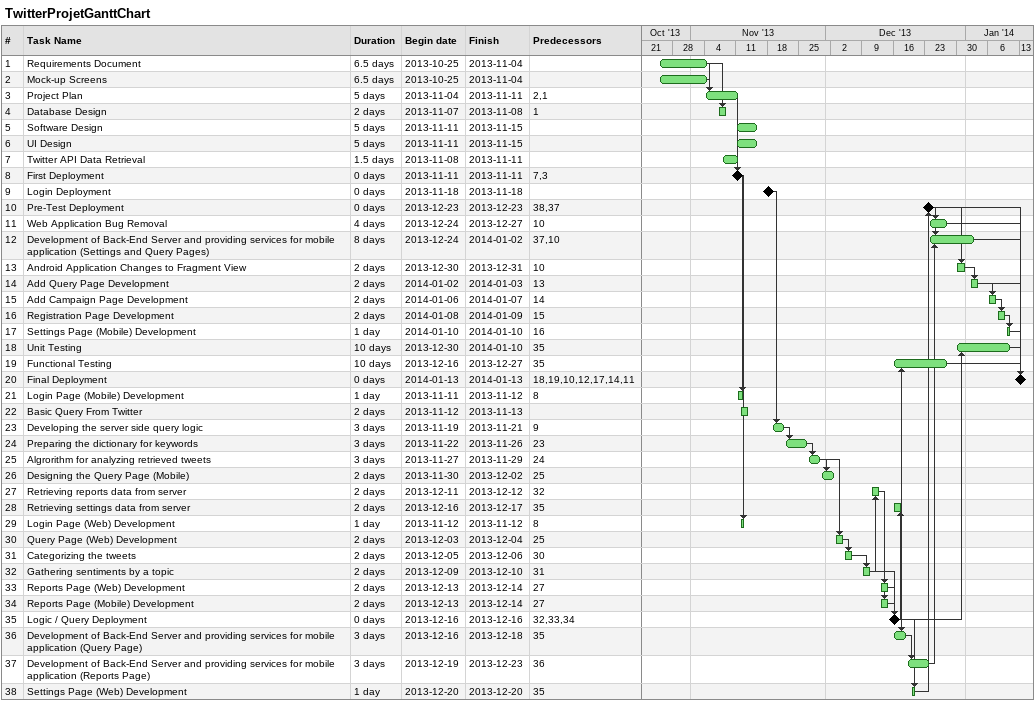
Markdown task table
TwitterProjetGanttChart

| ID | Task | Duration | Start | Finish | Predecessors |
|---|---|---|---|---|---|
| 1 | Requirements Document | 6.5d | 2013-10-25 | 2013-11-04 |  |
| 2 | Mock-up Screens | 6.5d | 2013-10-25 | 2013-11-04 |  |
| 3 | Project Plan | 5d | 2013-11-04 | 2013-11-11 | 2, 1 |
| 4 | Database Design | 2d | 2013-11-07 | 2013-11-08 | 1 |
| 5 | Software Design | 5d | 2013-11-11 | 2013-11-15 |  |
| 6 | UI Design | 5d | 2013-11-11 | 2013-11-15 |  |
| 7 | Twitter API Data Retrieval | 1.5d | 2013-11-08 | 2013-11-11 |  |
| 8 | First Deployment | 0d | 2013-11-11 | 2013-11-11 | 7, 3 |
| 9 | Login Deployment | 0d | 2013-11-18 | 2013-11-18 |  |
| 10 | Pre-Test Deployment | 0d | 2013-12-23 | 2013-12-23 | 38, 37 |
| 11 | Web Application Bug Removal | 4d | 2013-12-24 | 2013-12-27 | 10 |
| 12 | Development of Back-End Server and providing services for mobile application (Settings and Query Pages) | 8d | 2013-12-24 | 2014-01-02 | 37, 10 |
| 13 | Android Application Changes to Fragment View | 2d | 2013-12-30 | 2013-12-31 | 10 |
| 14 | Add Query Page Development | 2d | 2014-01-02 | 2014-01-03 | 13 |
| 15 | Add Campaign Page Development | 2d | 2014-01-06 | 2014-01-07 | 14 |
| 16 | Registration Page Development | 2d | 2014-01-08 | 2014-01-09 | 15 |
| 17 | Settings Page (Mobile) Development | 1d | 2014-01-10 | 2014-01-10 | 16 |
| 18 | Unit Testing | 10d | 2013-12-30 | 2014-01-10 | 35 |
| 19 | Functional Testing | 10d | 2013-12-16 | 2013-12-27 | 35 |
| 20 | Final Deployment | 0d | 2014-01-13 | 2014-01-13 | 18, 19, 10, 12, 17, 14, 11 |
| 21 | Login Page (Mobile) Development | 1d | 2013-11-11 | 2013-11-12 | 8 |
| 22 | Basic Query From Twitter | 2d | 2013-11-12 | 2013-11-13 |  |
| 23 | Developing the server side query logic | 3d | 2013-11-19 | 2013-11-21 | 9 |
| 24 | Preparing the dictionary for keywords | 3d | 2013-11-22 | 2013-11-26 | 23 |
| 25 | Algrorithm for analyzing retrieved tweets | 3d | 2013-11-27 | 2013-11-29 | 24 |
| 26 | Designing the Query Page (Mobile) | 2d | 2013-11-30 | 2013-12-02 | 25 |
| 27 | Retrieving reports data from server | 2d | 2013-12-11 | 2013-12-12 | 32 |
| 28 | Retrieving settings data from server | 2d | 2013-12-16 | 2013-12-17 | 35 |
| 29 | Login Page (Web) Development | 1d | 2013-11-12 | 2013-11-12 | 8 |
| 30 | Query Page (Web) Development | 2d | 2013-12-03 | 2013-12-04 | 25 |
| 31 | Categorizing the tweets | 2d | 2013-12-05 | 2013-12-06 | 30 |
| 32 | Gathering sentiments by a topic | 2d | 2013-12-09 | 2013-12-10 | 31 |
| 33 | Reports Page (Web) Development | 2d | 2013-12-13 | 2013-12-14 | 27 |
| 34 | Reports Page (Mobile) Development | 2d | 2013-12-13 | 2013-12-14 | 27 |
| 35 | Logic / Query Deployment | 0d | 2013-12-16 | 2013-12-16 | 32, 33, 34 |
| 36 | Development of Back-End Server and providing services for mobile application (Query Page) | 3d | 2013-12-16 | 2013-12-18 | 35 |
| 37 | Development of Back-End Server and providing services for mobile application (Reports Page) | 3d | 2013-12-19 | 2013-12-23 | 36 |
| 38 | Settings Page (Web) Development | 1d | 2013-12-20 | 2013-12-20 | 35 |
